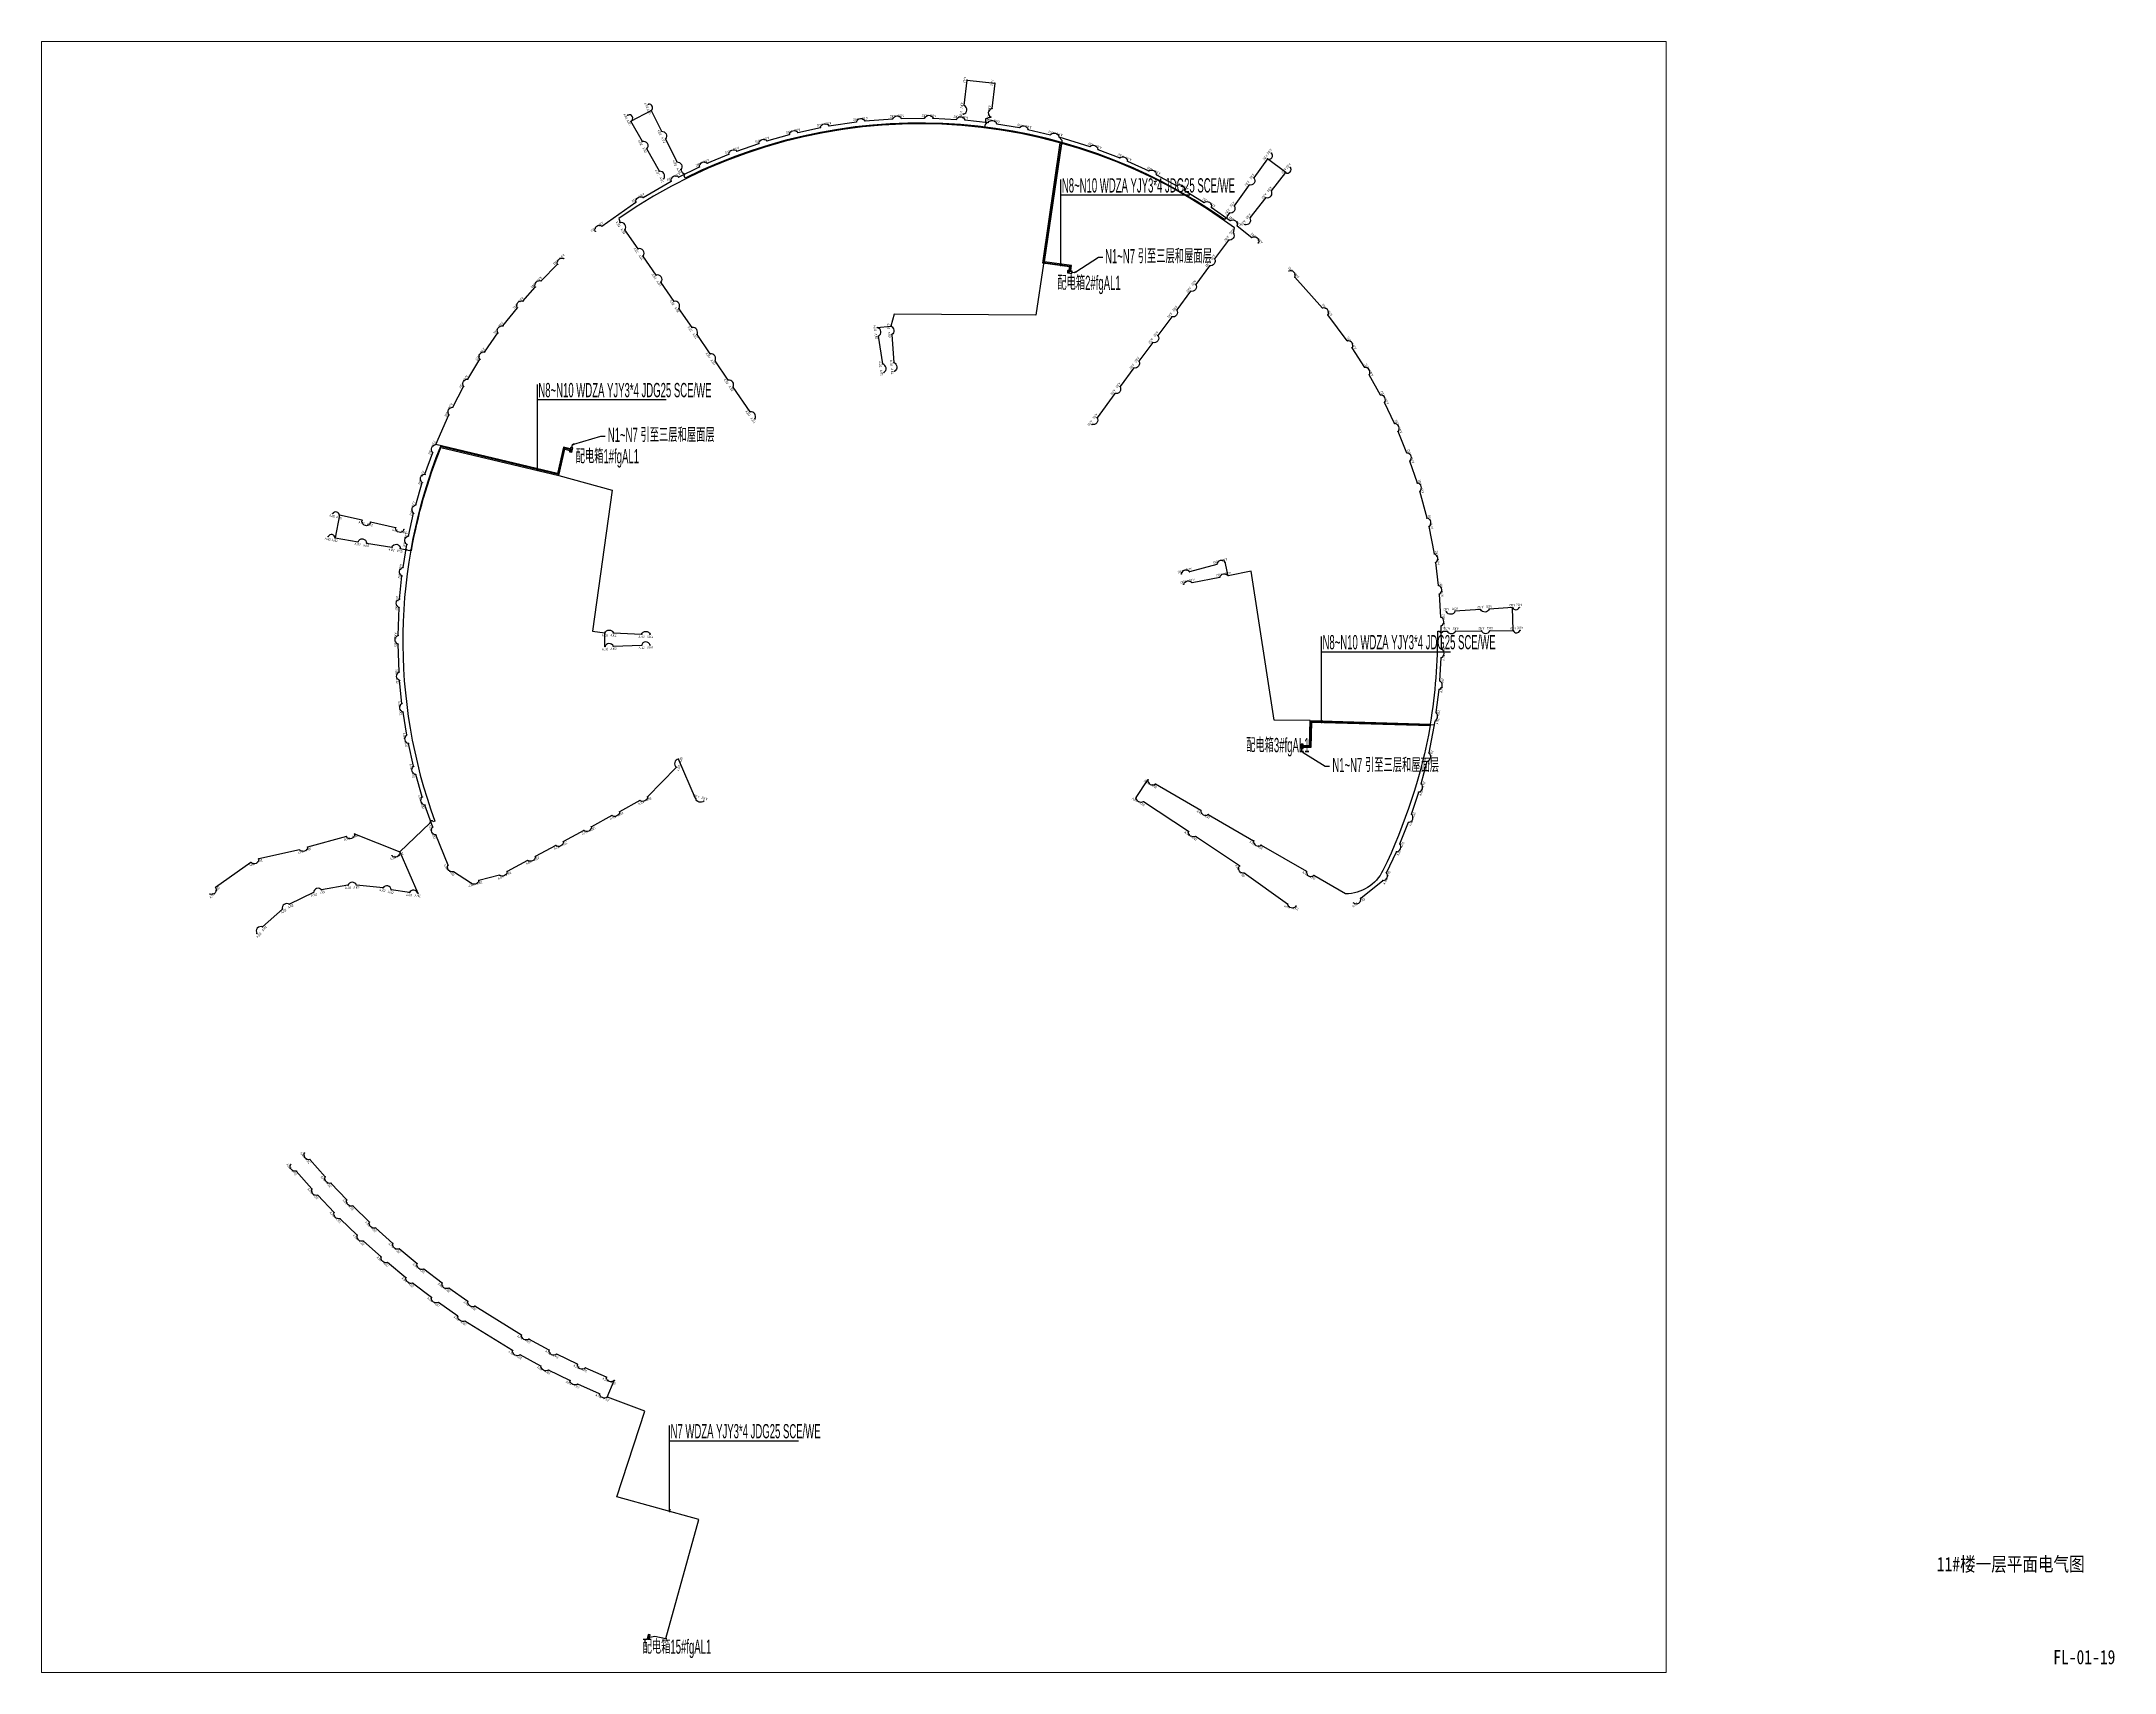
# Paper-space layout 'FL-01-19 11#楼一层平面电气图' of a CAD drawing. Header units: inches. Extents: x 93 to 601, y -416 to -16.
# The model-space entities are those that its viewports show. They can reach past a viewport. Long polylines and large blocks are cut down to what shows.
import ezdxf
from ezdxf import colors
from ezdxf.entities.mleader import LeaderData, LeaderLine
from ezdxf.enums import TextEntityAlignment as Align
from ezdxf.math import Vec2, Vec3

# ---------------------------------------------------------------- set-up
doc = ezdxf.new("R2010")
doc.units = ezdxf.units.IN
doc.header["$MEASUREMENT"] = 0
doc.layers.get('0').update_dxf_attribs({"color": 253})
for name, color, linetype in [('0-AJ02', 1, 'Continuous'), ('0-L-灯具', 1, 'Continuous'), ('0-L-电箱', 90, 'Continuous'), ('0-LIGHT-TXT', 90, 'Continuous'), ('2017_11-sheet-L2$0$C-SHET-TTLB', 8, 'Continuous'), ('LT-220V', 5, 'Continuous'), ('强电220V', 1, 'Continuous')]:
    doc.layers.add(name, color=color, linetype=linetype)
doc.styles.add('GBZITI', font='gbenor.shx', dxfattribs={"height": 350, "bigfont": 'gbcbig.shx'})
doc.styles.add('SMDEI', font='smsim.shx', dxfattribs={"width": 0.75, "bigfont": 'smfs.shx'})
doc.styles.get("Standard").update_dxf_attribs({"font": 'arial.ttf'})
doc.styles.add('ZJY-宋体', font='')
doc.styles.get('ZJY-宋体').set_extended_font_data('SimSun')

# ---------------------------------------------------------------- blocks, each defined once
blk = doc.blocks.new('AJ02')
at = {"layer": '0-AJ02', "color": 1}
for p, q in [((-9, -9), (9, 9)), ((9, -9), (-9, 9))]:
    blk.add_line(p, q, dxfattribs=at)
for radius in [25, 12.5]:
    blk.add_circle((0, 0), radius, dxfattribs=at)
at = {"layer": '0-AJ02', "style": 'GBZITI', "width": 0.8}
blk.add_text('AJ02', height=300, rotation=360, dxfattribs=at).set_placement((0, -450, 0), align=Align.CENTER)
blk = doc.blocks.new('A$C6D811006')
at = {"layer": '强电220V'}
h = blk.add_hatch(dxfattribs=at)
h.set_pattern_fill('ANGLE', color=256, angle=-47.18273)
h.set_pattern_definition([(312.81726666, (-1537605.358, 1188511.7405), (5.123672646, 4.747441797), [5.08, -1.905]), (42.81726666, (-1537605.358, 1188511.7405), (-4.747441797, 5.123672646), [5.08, -1.905])])
h.paths.add_polyline_path([(-583, 176), (-182, -196), (161, 980)])
blk.add_line((161, 980), (-182, -196), dxfattribs=at)
blk.add_lwpolyline([(161, 980), (-583, 176), (-182, -196), (563, 608)], close=True, dxfattribs=at)
blk = doc.blocks.new('引出')
at = {"layer": '0-L-电箱', "lineweight": -2}
h = blk.add_hatch(color=256, dxfattribs=at)
h.dxf.hatch_style = 1
h.paths.add_polyline_path([(75, 0, 1), (-75, 0, 1)])
blk.add_lwpolyline([(0, 0, 0, 0, 0), (-110, -329, 200, 0, 0), (-281, -841, 0, 0, 0)], format="xyseb", dxfattribs=at)
blk.add_circle((0, 0), 75, dxfattribs=at)
blk = doc.blocks.new('_Oblique')
at = {"color": 0, "linetype": 'ByBlock', "lineweight": -2}
blk.add_line((-0.5, -0.5), (0.5, 0.5), dxfattribs=at)

msp = doc.modelspace()

# ---------------------------------------------------------------- linework, layer by layer
at = {"layer": '0-LIGHT-TXT', "color": 7}
for points in [[(21228, 1789136), (21228, 1789136), (21228, 1810236)], [(21228, 1806502), (52848, 1806502)], [(21349, 1789680), (21108, 1789401)], [(21349, 1789478), (21108, 1789199)], [(21349, 1789276), (21108, 1788997)], [(-107157, 1738931), (-107157, 1738931), (-107157, 1760031)], [(-107157, 1756297), (-75537, 1756297)], [(-107037, 1739482), (-107278, 1739203)], [(-107037, 1739276), (-107278, 1738997)], [(-107037, 1739071), (-107278, 1738792)], [(85152, 1677110), (85152, 1677110), (85152, 1698210)], [(85152, 1694476), (116772, 1694476)], [(85271, 1677450), (85030, 1677171)], [(85273, 1677650), (85032, 1677371)], [(85273, 1677250), (85032, 1676971)], [(-74741, 1483617), (-74741, 1483617), (-74741, 1504716)], [(-74741, 1500982), (-43121, 1500982)], [(-74622, 1483956), (-74863, 1483677)], [(-74621, 1484156), (-74862, 1483877)], [(-74621, 1483756), (-74862, 1483477)]]:
    msp.add_lwpolyline(points, dxfattribs=at)
at = {"layer": 'LT-220V'}
for points in [[(-2660, 1826303), (-2660, 1826303, 0.6845578), (-2454, 1828382), (-1765, 1834664), (4993, 1833913), (4307, 1827650, 0.7359959), (4090, 1825563)], [(-92974, 1797572, -0.7151974), (-91325, 1798866), (-83015, 1804740, -0.621279), (-81240, 1805871), (-74371, 1809873, -0.7465817), (-72518, 1810858), (-67389, 1813385, -0.7043028), (-65481, 1814261), (-60219, 1816468, -0.6633238), (-58254, 1817222), (-52851, 1819109, -0.6835632), (-50848, 1819740), (-45347, 1821279, -0.6924005), (-43315, 1821804), (-37725, 1822999, -0.7272564), (-35659, 1823395), (-28901, 1824405, -0.6585065), (-26818, 1824642), (-20002, 1825178, -0.6290126), (-17912, 1825268), (-12195, 1825344, -0.6525558), (-10090, 1825308), (-4389, 1825026, -0.6503386), (-2301, 1824870), (3381, 1824248, -0.6564915), (5456, 1823956), (11105, 1822986, -0.6326597), (13153, 1822569), (18721, 1821252, -0.6244172), (20750, 1820716), (28342, 1818351, -0.6177557), (30321, 1817655), (35649, 1815579, -0.6330544), (37581, 1814764), (42772, 1812366, -0.6175423), (44652, 1811434), (49685, 1808729, -0.7423897), (51505, 1807679), (56365, 1804667, -0.6913697), (58117, 1803512), (62783, 1800210, -0.6624405), (64465, 1798964, -0.6624405)], [(-84197, 1824546, 0.9810518), (-84971, 1826051, 0.8247539)], [(-76176, 1810467), (-76176, 1810467, 0.6502362), (-77227, 1812283), (-80330, 1817768, 0.7804686), (-81386, 1819581), (-84197, 1824546), (-79227, 1827231), (-76689, 1822095, -0.6728217), (-75732, 1820223), (-72922, 1814586, -0.6467758), (-71967, 1812719)], [(-79227, 1827231, 0.7597732), (-79912, 1828737, 0.4881894)], [(4090, 1825563), (2781, 1825123), (2719, 1824620, -0.8133335), (2624, 1823851), (2538, 1823148)], [(63579, 1797098), (63787, 1798448), (61385, 1800166, 0.3158976), (-87201, 1800740), (-86885, 1799675)], [(62549, 1802081), (61903, 1801218, -0.9322325), (61594, 1800809), (61337, 1800444, 0.2753922), (-70923, 1810616), (-71182, 1811138, 0.8652331), (-71492, 1811763), (-71967, 1812719)], [(23634, 1787841), (23812, 1789193), (17219, 1790078), (21466, 1819050, 0.7315775), (21529, 1819486), (21583, 1819850), (20750, 1820716)], [(21315, 1819406), (21300, 1819297, -0.9109868), (21271, 1819099), (16992, 1789907), (23587, 1789022), (23435, 1787867)], [(66379, 1799233), (66379, 1799233, 0.625187), (67662, 1800887), (71562, 1805844, 0.6822373), (72849, 1807501), (76383, 1811982), (71866, 1815338), (68573, 1810679, -0.7307948), (67383, 1808950), (63744, 1803799, -0.6676709), (62549, 1802081)], [(71866, 1815338, 0.892792), (72850, 1816762, 2.7403972)], [(76383, 1811982, 0.8621714), (77495, 1813265, 1.0095611)], [(-53829, 1751578, 0.6567635), (-55007, 1753303), (-59170, 1759372, 0.6113419), (-60371, 1761097), (-63593, 1765785, 0.6167239), (-64786, 1767526), (-68009, 1772232, 0.6149304), (-69209, 1773956), (-72428, 1778662, 0.6506471), (-73624, 1780385), (-76847, 1785091, 0.7796119), (-78043, 1786815), (-81266, 1791521, 0.8022939), (-82463, 1793241), (-85685, 1797951, 0.7109341), (-86881, 1799674)], [(63579, 1797098, -0.6079302), (62330, 1795413), (58938, 1790827, -0.5914911), (57689, 1789141), (54298, 1784556, -0.6786558), (53048, 1782870), (49657, 1778284, -0.6710752), (48408, 1776598), (45016, 1772013, -0.7729744), (43756, 1770326), (40376, 1765741, -0.6493095), (39125, 1764067), (35733, 1759483, -0.6587459), (34486, 1757784), (30109, 1751867, -0.6548937), (28858, 1750191)], [(64461, 1798950), (68059, 1796088, -0.7273755), (69663, 1794734)], [(-66337, 1657889, -0.5929966), (-68348, 1658486), (-72543, 1668135, 0.6332379), (-73087, 1666109), (-80112, 1658887, -0.5633234), (-81993, 1657957), (-87000, 1655221, -0.6064742), (-88881, 1654291), (-93890, 1651557, -0.6294436), (-95771, 1650627), (-100780, 1647894, -0.6324698), (-102661, 1646964), (-107669, 1644231, -0.6175632), (-109550, 1643301), (-114558, 1640568, -0.5698792), (-116439, 1639638), (-121520, 1638397, -0.6206915), (-123531, 1637798), (-127688, 1640515, -0.6731877), (-129058, 1642104), (-132036, 1649527, -0.6512484), (-132804, 1651480), (-134742, 1656859, -0.6096583), (-135380, 1658858), (-136984, 1664344, -0.610093), (-137511, 1666382), (-138772, 1671951, -0.6188558), (-139178, 1674022), (-140093, 1679663, -0.6319679), (-140365, 1681736), (-140934, 1687427, -0.6366194), (-141082, 1689520), (-141316, 1696350, -0.7123302), (-141324, 1698448), (-141078, 1705277, -0.7212901), (-140938, 1707370), (-140366, 1713064, -0.7171821), (-140092, 1715142), (-139162, 1720780, -0.7042871), (-138774, 1722837), (-137500, 1728415, -0.6150533), (-136985, 1730454), (-135382, 1735950, -0.7255894), (-134728, 1737978), (-132801, 1743327, -0.6676172), (-132041, 1745269), (-128832, 1752550, -0.6145032), (-127915, 1754429), (-125246, 1759485, -0.6296955), (-124220, 1761316), (-121250, 1766210, -0.6694962), (-120111, 1767964), (-116857, 1772654, -0.6361968), (-115604, 1774348), (-112070, 1778831, -0.6764472), (-110716, 1780445), (-107667, 1783891, -0.6423529), (-106241, 1785421), (-102211, 1789486, -0.6374446), (-100694, 1790925)], [(16992, 1789907), (16980, 1789828, -0.7393563), (16941, 1789567), (15072, 1776996), (-19665, 1777286), (-20435, 1774321)], [(93019, 1632877, 0.7124525), (94777, 1634022), (100182, 1638366, 0.6506704), (101068, 1640268), (103534, 1645424, 0.5942849), (104378, 1647352), (106492, 1652651, 0.6764213), (107206, 1654630), (109003, 1660063, 0.6072073), (109599, 1662058), (111048, 1667600, 0.6044069), (111524, 1669637), (113048, 1677449, 0.4256092), (113279, 1679534), (113989, 1685202, 0.6694701), (114172, 1687290), (114497, 1693006, 0.6454432), (114551, 1695096), (114526, 1700815, 0.6439391), (114449, 1702915), (114079, 1708617, 0.6413023), (113879, 1710704), (113154, 1716380, 0.6267796), (112829, 1718448), (111516, 1725159, 0.6731594), (111042, 1727202), (109282, 1733808, 0.6465997), (108672, 1735806), (106831, 1741228, 0.6649376), (106089, 1743191), (103931, 1748485, 0.616101), (103071, 1750399), (100594, 1755551, 0.623272), (99618, 1757409), (96831, 1762401, 0.6130877), (95744, 1764195), (92658, 1769007, 0.6590866), (91474, 1770730), (86713, 1777097, 0.669536), (85397, 1778730), (78612, 1786325, 0.6756955), (77145, 1787826)], [(-22159, 1762962, 0.6389392), (-22464, 1765038), (-23495, 1771863, 0.7083086), (-23789, 1773940), (-20435, 1774323, -0.5937462), (-20254, 1772232), (-19729, 1765355, -0.6309658), (-19553, 1763258)], [(-139869, 1724440, -0.8797695), (-141922, 1724872), (-148070, 1726236, -1.0318962), (-150143, 1726696), (-155674, 1727922), (-156757, 1722379), (-151130, 1721439, -0.8236915), (-149056, 1721119), (-142841, 1720078, -0.8627599), (-140768, 1719752), (-139599, 1719536, -0.8152449), (-139217, 1719465), (-138430, 1719319, -0.8695863), (-138073, 1719253), (-138038, 1719246, -0.0516819), (-130827, 1744572), (-101928, 1737685), (-100443, 1744162), (-99185, 1743849)], [(-130948, 1744807, 0.1857718), (-132296, 1652932), (-132676, 1652771, 0.9044871), (-133521, 1652454), (-140923, 1645365)], [(-155674, 1727922, 0.7032258), (-157340, 1728342, 1.1104419)], [(-156757, 1722379, 0.7524719), (-158433, 1722727, 2.7138089)], [(51360, 1710988, -0.6047096), (53417, 1711403), (60193, 1712719, -0.627785), (62254, 1713100), (61492, 1716410, 0.6487922), (59463, 1715882), (52797, 1714081, 0.6222254), (50769, 1713553)], [(80681, 1671482), (82240, 1671454), (82361, 1677591), (111888, 1676739, 0.0425255), (113639, 1699508), (114045, 1699509, 0.7705129), (115008, 1699510), (115952, 1699511, 0.5832094), (118050, 1699547), (124338, 1699602, 0.61963), (126450, 1699617), (132157, 1699652), (131959, 1705275), (126266, 1704939, -0.6361239), (124171, 1704791), (117880, 1704426, -0.6809613), (115786, 1704282)], [(131959, 1705275, 0.6405286), (133657, 1705356, 6.1894662)], [(-79511, 1696091, 0.7924926), (-81628, 1696017), (-88511, 1695777, 0.7042541), (-90625, 1695703), (-90629, 1699097, -0.6570826), (-88506, 1699072), (-81611, 1698755, -0.6700839), (-79513, 1698756)], [(132157, 1699652, 0.678511), (133866, 1699721, 2.8612879)], [(80674, 1671082), (82632, 1671048), (82753, 1677180), (111816, 1676341, -0.0677824), (100225, 1640854, -0.2866999), (91052, 1635087), (83271, 1639579)], [(78885, 1632099, -0.6834994), (76839, 1632565), (66215, 1640179, -0.7286946), (65049, 1641923), (54265, 1649171, -0.5898882), (52542, 1650370), (41498, 1657682, -0.5903656), (39672, 1658716), (42580, 1663068, 0.6807481), (44405, 1662033), (55549, 1655584, 0.6535784), (57351, 1654544), (68499, 1648108, 0.6916068), (70324, 1647054), (81441, 1640632, 0.6892756), (83267, 1639597)], [(-152020, 1649807, -0.809436), (-154007, 1649134), (-163499, 1646550, -0.6840848), (-165473, 1645878), (-175503, 1643671, -0.7047634), (-177420, 1642814), (-186097, 1636633, -0.710106), (-187439, 1635021)], [(-140923, 1645365, -0.768887), (-142804, 1644435)], [(-136465, 1635222, 0.6650935), (-138556, 1635398), (-142975, 1636072, 0.7282615), (-145012, 1636544), (-151530, 1637231, 0.6772696), (-153630, 1637203), (-160077, 1636034, 0.6897967), (-162077, 1635401), (-167970, 1632528, 0.6556448), (-169703, 1631345), (-174568, 1626962, 0.748437), (-175928, 1625364)], [(-88302, 1515739, -0.6567445), (-90234, 1516555), (-95409, 1518841, -0.7023892), (-97313, 1519729), (-102404, 1522224, -0.6903539), (-104259, 1523185), (-109230, 1525890, -0.6019488), (-111080, 1526881), (-122475, 1533968, -0.6150083), (-124217, 1535144), (-128840, 1538400, -0.6279658), (-130533, 1539644), (-135019, 1543077, -0.6061702), (-136670, 1544392), (-141023, 1548004, -0.5821728), (-142608, 1549373), (-146820, 1553159, -0.5797579), (-148355, 1554594), (-152410, 1558543, -0.6001142), (-153895, 1560025), (-157792, 1564130, -0.6039429), (-159200, 1565688), (-162938, 1569931, -0.620903), (-164287, 1571549)], [(-90002, 1511677, -0.5729603), (-91932, 1512500), (-97270, 1514854, -0.5729876), (-99173, 1515737), (-104414, 1518310, -0.5722844), (-106279, 1519262), (-111409, 1522041, -0.653034), (-113236, 1523072), (-124932, 1530318, -0.5211018), (-126681, 1531499), (-131445, 1534853, -0.5742943), (-133134, 1536095), (-137771, 1539638, -0.5728161), (-139408, 1540948), (-143906, 1544665, -0.5669775), (-145492, 1546051), (-149814, 1549934, -0.5671172), (-151366, 1551386), (-155561, 1555430, -0.556453), (-157031, 1556955), (-161033, 1561169, -0.5964777), (-162447, 1562718), (-166295, 1567104, -0.651595), (-167646, 1568705)]]:
    msp.add_lwpolyline(points, format="xyb", dxfattribs=at)
for points in [[(23237, 1787893), (23363, 1788850), (16764, 1789735), (21092, 1819260)], [(24731, 1787522), (24538, 1787396), (23936, 1787477)], [(-99088, 1744237), (-100742, 1744649), (-102227, 1738167), (-132035, 1745271)], [(-99137, 1744043), (-100593, 1744406), (-102077, 1737926), (-130948, 1744807)], [(-98409, 1745279), (-98602, 1745153), (-98767, 1744513)], [(-101928, 1737685), (-88790, 1734078), (-93644, 1699492), (-90629, 1699097)], [(82361, 1677591), (73542, 1677683), (67879, 1714261), (62254, 1713100)], [(80677, 1671282), (82436, 1671251), (82557, 1677385), (112865, 1676511)], [(80492, 1669954), (80344, 1670130), (80351, 1670738)], [(-152020, 1649807), (-140923, 1645365), (-136465, 1635222)], [(-90006, 1511688), (-88304, 1515745)], [(-79605, 1452806), (-78319, 1453048), (-75625, 1452443), (-67572, 1481639), (-87681, 1487186), (-80779, 1508184), (-89991, 1511682)]]:
    msp.add_lwpolyline(points, dxfattribs=at)

# ---------------------------------------------------------------- block references
at = {"layer": '0-AJ02'}
for p, xscale, yscale, zscale, rotation in [((-1772, 1834658), 2, 2, 2, 261.893897204169), ((4986, 1833922), 2, 2, 2, 261.8462137166467), ((-84971, 1826051), 2, 2, 2, 295.9620038796239), ((-79912, 1828737), 2, 2, 2, 295.9620038796239), ((-79236, 1827202), 2, 2, 2, 295.9620038796239), ((-28905, 1824400), 2, 2, 2, 185.3648744532325), ((-26820, 1824639), 2, 2, 2, 185.3648744532325), ((-20008, 1825172), 2, 2, 2, 181.4507447161011), ((-17912, 1825268), 2, 2, 2, 181.4507447161011), ((-12195, 1825344), 2, 2, 2, 177.619667640766), ((-10097, 1825301), 2, 2, 2, 177.619667640766), ((-4389, 1825026), 2, 2, 2, 174.6566234831314), ((-2660, 1826303), 2, 2, 2, 263.3801543611377), ((-2461, 1828392), 2, 2, 2, 263.3801543611377), ((-2296, 1824874), 2, 2, 2, 174.6566234831314), ((3388, 1824252), 2, 2, 2, 170.4259654672876), ((4090, 1825563), 2, 2, 2, 262.8848852670366), ((4307, 1827650), 2, 2, 2, 262.8848852670366), ((-84197, 1824546), 2, 2, 2, 298.6232462323798), ((-76689, 1822095), 2, 2, 2, 295.7514755103302), ((-75739, 1820225), 2, 2, 2, 295.7514755103302), ((-52853, 1819105), 2, 2, 2, 196.2834990554765), ((-50851, 1819735), 2, 2, 2, 196.2834990554765), ((-45347, 1821279), 2, 2, 2, 193.2921189112321), ((-43315, 1821804), 2, 2, 2, 193.2921189112321), ((-37725, 1822999), 2, 2, 2, 189.8077909733029), ((-35665, 1823399), 2, 2, 2, 189.8077909733029), ((5463, 1823946), 2, 2, 2, 170.4259654672876), ((11098, 1822981), 2, 2, 2, 167.5255962713204), ((13156, 1822570), 2, 2, 2, 167.5255962713204), ((18721, 1821252), 1.999999999999999, 1.999999999999999, 1.999999999999999, 164.0245166152528), ((20750, 1820716), 1.999999999999999, 1.999999999999999, 1.999999999999999, 164.0245166152528), ((-81386, 1819581), 2, 2, 2, 299.0575673189414), ((-80330, 1817769), 2, 2, 2, 299.0575673189414), ((-72923, 1814587), 2, 2, 2, 295.9355600010555), ((-65482, 1814259), 2, 2, 2, 203.4339622010902), ((-60206, 1816462), 2, 2, 2, 200.1606508632825), ((-58252, 1817226), 2, 2, 2, 200.1606508632825), ((28342, 1818351), 2, 2, 2, 159.4201950046494), ((30321, 1817655), 2, 2, 2, 159.4201950046494), ((35649, 1815579), 2, 2, 2, 155.9199137308889), ((37582, 1814763), 2, 2, 2, 155.9199137308889), ((71866, 1815338), 2, 2, 2, 233.8484590019873), ((72850, 1816762), 2, 2, 2, 231.1872166492314), ((-77227, 1812283), 1.999999999999999, 1.999999999999999, 1.999999999999999, 298.8831080603896), ((-76176, 1810467), 1.999999999999999, 1.999999999999999, 1.999999999999999, 298.8831080603896), ((-74371, 1809873), 2, 2, 2, 206.7986130797029), ((-72518, 1810858), 2, 2, 2, 206.7986130797029), ((-71967, 1812719), 2, 2, 2, 295.9355600010555), ((-67389, 1813385), 2, 2, 2, 203.4339622010902), ((42772, 1812366), 2, 2, 2, 152.4196324571285), ((44652, 1811434), 2, 2, 2, 152.4196324571285), ((68573, 1810679), 2, 2, 2, 234.2827800885489), ((76383, 1811982), 2, 2, 2, 231.1872166492314), ((77495, 1813265), 2, 2, 2, 231.1872166492314), ((-83004, 1804737), 2, 2, 2, 211.5639755088146), ((-81240, 1805872), 2, 2, 2, 211.5639755088146), ((49686, 1808725), 2, 2, 2, 148.9193511833681), ((51505, 1807679), 2, 2, 2, 148.9193511833681), ((56365, 1804667), 2, 2, 2, 145.4190699096076), ((67383, 1808950), 2, 2, 2, 234.2827800885489), ((71562, 1805844), 2, 2, 2, 230.9766882799377), ((72849, 1807501), 2, 2, 2, 230.9766882799377), ((-91322, 1798865), 2, 2, 2, 216.8648744532283), ((-86881, 1799674), 2, 2, 2, 303.584987645324), ((58117, 1803513), 2, 2, 2, 145.4190699096076), ((62549, 1802081), 2, 2, 2, 234.108320829997), ((62783, 1800210), 2, 2, 2, 141.9187886358473), ((63743, 1803806), 2, 2, 2, 234.108320829997), ((64461, 1798950), 2, 2, 2, 141.9187886358473), ((66379, 1799233), 2, 2, 2, 231.160772770663), ((67661, 1800894), 2, 2, 2, 231.160772770663), ((-92974, 1797572), 2, 2, 2, 216.8648744532283), ((-85685, 1797951), 2, 2, 2, 303.584987645324), ((62330, 1795413), 2, 2, 2, 232.2722416962126), ((63579, 1797098), 2, 2, 2, 232.2722416962126), ((68059, 1796086), 2, 2, 2, 138.6782152827912), ((69663, 1794734), 2, 2, 2, 138.6782152827912), ((-102211, 1789476), 2, 2, 2, 222.505718732679), ((-100694, 1790925), 2, 2, 2, 222.505718732679), ((-82462, 1793245), 2, 2, 2, 303.584987645324), ((-81266, 1791521), 2, 2, 2, 303.584987645324), ((57689, 1789141), 2, 2, 2, 232.2722416962126), ((58938, 1790827), 2, 2, 2, 232.2722416962126), ((-107667, 1783881), 2, 2, 2, 225.9907025210466), ((-106241, 1785420), 2, 2, 2, 225.9907025210466), ((-78043, 1786815), 2, 2, 2, 303.584987645324), ((-76847, 1785091), 2, 2, 2, 303.584987645324), ((54298, 1784556), 2, 2, 2, 232.2722416962126), ((77145, 1787825), 2, 2, 2, 133.1764205632809), ((78612, 1786325), 2, 2, 2, 133.1764205632809), ((-112059, 1778832), 2, 2, 2, 229.0562609728097), ((-110717, 1780445), 2, 2, 2, 229.0562609728097), ((-73624, 1780385), 2, 2, 2, 303.584987645324), ((53048, 1782870), 2, 2, 2, 232.2722416962126), ((85397, 1778730), 2, 2, 2, 127.6746258437707), ((-115605, 1774348), 2, 2, 2, 232.5562609728132), ((-72428, 1778662), 2, 2, 2, 303.584987645324), ((-69205, 1773955), 2, 2, 2, 303.584987645324), ((-23789, 1773940), 2, 2, 2, 276.8523613378351), ((-20434, 1774322), 2, 2, 2, 273.7390710249342), ((48408, 1776598), 2, 2, 2, 232.2722416962126), ((49657, 1778284), 2, 2, 2, 232.2722416962126), ((86713, 1777097), 2, 2, 2, 127.6746258437707), ((-116846, 1772656), 2, 2, 2, 232.5562609728132), ((-68009, 1772232), 2, 2, 2, 303.584987645324), ((-23495, 1771863), 2, 2, 2, 276.8523613378351), ((-20254, 1772232), 2, 2, 2, 273.7390710249342), ((43767, 1770327), 2, 2, 2, 232.2722416962126), ((45016, 1772013), 2, 2, 2, 232.2722416962126), ((91462, 1770732), 2, 2, 2, 123.5361699286528), ((92657, 1769008), 2, 2, 2, 123.5361699286528), ((-121247, 1766199), 2, 2, 2, 236.0562609728166), ((-120112, 1767963), 2, 2, 2, 236.0562609728166), ((-64786, 1767526), 2, 2, 2, 303.584987645324), ((-63589, 1765802), 2, 2, 2, 303.584987645324), ((-22464, 1765038), 2, 2, 2, 277.169191210485), ((-19722, 1765349), 2, 2, 2, 273.4404144653945), ((39127, 1764055), 2, 2, 2, 232.2722416962126), ((40376, 1765741), 2, 2, 2, 232.2722416962126), ((95744, 1764195), 2, 2, 2, 120.0357945219148), ((-125246, 1759485), 2, 2, 2, 239.5562609728198), ((-124221, 1761316), 2, 2, 2, 239.5562609728198), ((-60367, 1761096), 2, 2, 2, 303.584987645324), ((-59170, 1759372), 2, 2, 2, 303.584987645324), ((-22159, 1762962), 2, 2, 2, 277.169191210485), ((-19553, 1763258), 2, 2, 2, 273.4404144653945), ((35735, 1759470), 2, 2, 2, 232.2722416962126), ((96831, 1762401), 2, 2, 2, 120.0357945219148), ((-127915, 1754429), 2, 2, 2, 242.9702541470832), ((34486, 1757784), 2, 2, 2, 232.2722416962126), ((99618, 1757409), 2, 2, 2, 116.535419115177), ((100594, 1755551), 2, 2, 2, 116.535419115177), ((-128829, 1752541), 2, 2, 2, 242.9702541470832), ((-55008, 1753298), 2, 2, 2, 303.584987645324), ((-53811, 1751575), 2, 2, 2, 303.584987645324), ((28859, 1750181), 2, 2, 2, 232.2722416962126), ((30109, 1751867), 2, 2, 2, 232.2722416962126), ((103071, 1750399), 2, 2, 2, 113.0350437084393), ((103931, 1748485), 2, 2, 2, 113.0350437084393), ((-132795, 1743311), 2, 2, 2, 247.7705869312451), ((-132041, 1745269), 2, 2, 2, 247.7705869312451), ((106089, 1743191), 2, 2, 2, 109.5346683017018), ((106831, 1741228), 2, 2, 2, 109.5346683017018), ((-135375, 1735935), 2, 2, 2, 251.2705869312448), ((-134742, 1737935), 2, 2, 2, 251.2705869312448), ((108661, 1735812), 2, 2, 2, 106.0342928949642), ((109282, 1733808), 2, 2, 2, 106.0342928949642), ((-137500, 1728415), 2, 2, 2, 254.7705869312446), ((-136990, 1730451), 2, 2, 2, 254.7705869312446), ((-157340, 1728342), 2, 2, 2, 346.96057416836), ((-155699, 1727906), 2, 2, 2, 346.96057416836), ((-150128, 1726671), 2, 2, 2, 346.7500457990663), ((-148076, 1726233), 2, 2, 2, 346.7500457990663), ((-141922, 1724872), 2, 2, 2, 346.9341302897917), ((-139869, 1724440), 2, 2, 2, 346.9341302897917), ((-138778, 1722843), 2, 2, 2, 258.2705869312445), ((111042, 1727202), 2, 2, 2, 101.878572126404), ((111516, 1725159), 2, 2, 2, 101.878572126404), ((-158433, 1722727), 2, 2, 2, 346.96057416836), ((-156757, 1722379), 2, 2, 2, 349.6218165211159), ((-151130, 1721439), 2, 2, 2, 350.0561376076775), ((-149056, 1721119), 2, 2, 2, 350.0561376076775), ((-142841, 1720078), 2, 2, 2, 349.8816783491257), ((-140768, 1719752), 2, 2, 2, 349.8816783491257), ((-139162, 1720780), 2, 2, 2, 258.2705869312445), ((112824, 1718452), 2, 2, 2, 97.86487445324337), ((-140362, 1713058), 2, 2, 2, 261.367149431939), ((-140090, 1715139), 2, 2, 2, 261.367149431939), ((50767, 1713550), 2, 2, 2, 193.4686619086705), ((52797, 1714081), 2, 2, 2, 193.4686619086705), ((59461, 1715880), 2, 2, 2, 193.4448684667964), ((60191, 1712721), 2, 2, 2, 189.2191159319732), ((61492, 1716410), 2, 2, 2, 193.4448684667964), ((62254, 1713100), 2, 2, 2, 189.2191159319732), ((113154, 1716380), 2, 2, 2, 97.86487445324337), ((51360, 1710988), 2, 2, 2, 190.2007526325535), ((53417, 1711403), 2, 2, 2, 190.2007526325535), ((113874, 1710708), 2, 2, 2, 94.36487445324374), ((114077, 1708620), 2, 2, 2, 94.36487445324374), ((-141078, 1705277), 2, 2, 2, 264.9857502806408), ((-140938, 1707370), 2, 2, 2, 264.9857502806408), ((114449, 1702915), 2, 2, 2, 90.86487445324421), ((115786, 1704282), 2, 2, 2, 182.7254582039624), ((117879, 1704425), 2, 2, 2, 182.7254582039624), ((124171, 1704791), 2, 2, 2, 182.8999174625142), ((126264, 1704941), 2, 2, 2, 182.8999174625142), ((131959, 1705275), 2, 2, 2, 182.4655963759527), ((133668, 1705368), 2, 2, 2, 182.4655963759527), ((-141324, 1698448), 2, 2, 2, 269.0511811872031), ((-90604, 1699071), 2, 2, 2, 358.8337747271563), ((-88506, 1699072), 2, 2, 2, 358.8337747271563), ((-81611, 1698755), 2, 2, 2, 358.8337747271563), ((-79513, 1698756), 2, 2, 2, 358.8337747271563), ((114524, 1700818), 2, 2, 2, 90.86487445324421), ((115952, 1699511), 2, 2, 2, 179.7779101446284), ((118050, 1699547), 2, 2, 2, 179.7779101446284), ((124352, 1699588), 2, 2, 2, 179.5938256539031), ((126450, 1699617), 2, 2, 2, 179.5938256539031), ((132157, 1699652), 2, 2, 2, 179.8043540231968), ((133866, 1699721), 2, 2, 2, 182.4655963759527), ((-141316, 1696350), 2, 2, 2, 269.0511811872031), ((-90604, 1695724), 2, 2, 2, 0.3826159783672072), ((-88507, 1695781), 2, 2, 2, 0.3826159783672072), ((-81611, 1696035), 2, 2, 2, 0.4119415707036336), ((-79513, 1696094), 2, 2, 2, 0.4119415707036336), ((114494, 1693003), 2, 2, 2, 87.3648744532449), ((114547, 1695101), 2, 2, 2, 87.3648744532449), ((-141082, 1689520), 2, 2, 2, 272.8648744532208), ((-140934, 1687427), 2, 2, 2, 272.8648744532208), ((113987, 1685205), 2, 2, 2, 83.86487445324526), ((114168, 1687295), 2, 2, 2, 83.86487445324526), ((-140363, 1681739), 2, 2, 2, 276.3648744532202), ((-140087, 1679659), 2, 2, 2, 276.3648744532202), ((113048, 1677449), 2, 2, 2, 82.50545152444262), ((113279, 1679534), 2, 2, 2, 82.50545152444262), ((-139170, 1674016), 2, 2, 2, 279.8648744532196), ((-138768, 1671957), 2, 2, 2, 279.8648744532196), ((-72543, 1668135), 2, 2, 2, 73.79429029964325), ((111048, 1667600), 2, 2, 2, 75.84032294065419), ((111519, 1669645), 2, 2, 2, 75.84032294065419), ((-137508, 1666380), 2, 2, 2, 283.3648744532191), ((-136981, 1664349), 2, 2, 2, 283.3648744532191), ((-73087, 1666109), 2, 2, 2, 73.79429029964325), ((42580, 1663068), 2, 2, 2, 329.2812032585305), ((109592, 1662072), 2, 2, 2, 72.34032294065914), ((-135380, 1658858), 2, 2, 2, 286.4928885294641), ((-81993, 1657957), 2, 2, 2, 25.12374270707607), ((-80112, 1658887), 2, 2, 2, 25.12374270707607), ((-68348, 1658486), 2, 2, 2, 162.2649688218556), ((-66337, 1657889), 2, 2, 2, 162.2649688218556), ((39672, 1658716), 2, 2, 2, 329.2812032585305), ((41498, 1657682), 2, 2, 2, 329.2812032585305), ((44405, 1662033), 2, 2, 2, 329.2812032585305), ((108997, 1660060), 2, 2, 2, 72.34032294065914), ((-134742, 1656859), 2, 2, 2, 286.4928885294641), ((-88881, 1654291), 2, 2, 2, 25.12374270707607), ((-87000, 1655221), 2, 2, 2, 25.12374270707607), ((55544, 1655583), 2, 2, 2, 329.2812032585305), ((57370, 1654549), 2, 2, 2, 329.2812032585305), ((106489, 1652658), 2, 2, 2, 68.8403229406642), ((107206, 1654630), 2, 2, 2, 68.8403229406642), ((-154007, 1649134), 2, 2, 2, 17.52825681351342), ((-152020, 1649807), 2, 2, 2, 17.52825681351342), ((-132804, 1651480), 2, 2, 2, 290.2743261125136), ((-132036, 1649527), 2, 2, 2, 290.2743261125136), ((-100780, 1647894), 2, 2, 2, 25.12374270707607), ((-95771, 1650627), 2, 2, 2, 25.12374270707607), ((-93890, 1651557), 2, 2, 2, 25.12374270707607), ((52542, 1650370), 1.999999999999999, 1.999999999999999, 1.999999999999999, 323.9881409791801), ((54265, 1649171), 1.999999999999999, 1.999999999999999, 1.999999999999999, 323.9881409791801), ((68494, 1648106), 2, 2, 2, 329.2812032585305), ((70319, 1647072), 2, 2, 2, 329.2812032585305), ((104370, 1647349), 2, 2, 2, 65.34032294066935), ((-177420, 1642814), 2, 2, 2, 22.92617572386701), ((-175505, 1643671), 2, 2, 2, 22.92617572386701), ((-165481, 1645861), 2, 2, 2, 17.98143451015035), ((-163499, 1646550), 2, 2, 2, 17.98143451015035), ((-142804, 1644435), 2, 2, 2, 25.12374270707607), ((-140923, 1645365), 2, 2, 2, 25.12374270707607), ((-129058, 1642104), 2, 2, 2, 309.5847551680909), ((-109550, 1643301), 2, 2, 2, 25.12374270707607), ((-107669, 1644231), 2, 2, 2, 25.12374270707607), ((-102661, 1646964), 2, 2, 2, 25.12374270707607), ((65049, 1641923), 2, 2, 2, 302.5740209392996), ((103534, 1645424), 2, 2, 2, 65.34032294066935), ((-153630, 1637203), 2, 2, 2, 359.5269784319852), ((-151532, 1637229), 2, 2, 2, 359.5269784319852), ((-127688, 1640515), 2, 2, 2, 309.5847551680909), ((-123531, 1637798), 2, 2, 2, 15.4074266403912), ((-121520, 1638397), 2, 2, 2, 15.4074266403912), ((-116439, 1639638), 2, 2, 2, 25.12374270707607), ((-114558, 1640568), 2, 2, 2, 25.12374270707607), ((66215, 1640179), 2, 2, 2, 302.5740209392996), ((81441, 1640632), 2, 2, 2, 329.2812032585305), ((83267, 1639597), 2, 2, 2, 329.2812032585305), ((100182, 1638366), 2, 2, 2, 63.82999878847286), ((101068, 1640268), 2, 2, 2, 63.82999878847286), ((-187439, 1635021), 2, 2, 2, 49.03464208765007), ((-186097, 1636633), 2, 2, 2, 49.03464208765007), ((-167970, 1632528), 2, 2, 2, 33.11612221958315), ((-162077, 1635401), 2, 2, 2, 16.38536211914273), ((-160077, 1636034), 2, 2, 2, 16.38536211914273), ((-145018, 1636553), 1.999999999999999, 1.999999999999999, 1.999999999999999, 345.5661675278999), ((-142975, 1636072), 1.999999999999999, 1.999999999999999, 1.999999999999999, 345.5661675278999), ((-138556, 1635398), 2, 2, 2, 354.0174632154257), ((-136465, 1635222), 2, 2, 2, 354.0174632154257), ((76839, 1632565), 2, 2, 2, 345.9786246154897), ((78885, 1632099), 2, 2, 2, 345.9786246154897), ((93019, 1632877), 2, 2, 2, 31.86523104745615), ((94777, 1634022), 2, 2, 2, 31.86523104745615), ((-174568, 1626962), 2, 2, 2, 48.42500295354089), ((-169703, 1631345), 2, 2, 2, 33.11612221958315), ((-175928, 1625364), 2, 2, 2, 48.42500295354089), ((-164277, 1571547), 2, 2, 2, 308.4465880421671), ((-167647, 1568706), 2, 2, 2, 308.9213053207275), ((-166296, 1567101), 2, 2, 2, 308.9213053207275), ((-162938, 1569931), 2, 2, 2, 308.4465880421671), ((-159199, 1565687), 2, 2, 2, 310.9041920370357), ((-162447, 1562717), 2, 2, 2, 311.1756675871255), ((-161033, 1561166), 2, 2, 2, 311.1756675871255), ((-157792, 1564130), 2, 2, 2, 310.9041920370357), ((-157003, 1556954), 2, 2, 2, 312.2274126923547), ((-155561, 1555430), 2, 2, 2, 312.2274126923547), ((-153895, 1560025), 2, 2, 2, 313.8864497725499), ((-152410, 1558543), 2, 2, 2, 313.8864497725499), ((-151350, 1551386), 2, 2, 2, 315.0226221957984), ((-148355, 1554589), 2, 2, 2, 315.8197436877552), ((-146820, 1553159), 2, 2, 2, 315.8197436877552), ((-149835, 1549934), 2, 2, 2, 315.0226221957984), ((-145481, 1546051), 2, 2, 2, 317.476160952099), ((-142612, 1549373), 2, 2, 2, 318.0490218589647), ((-141023, 1548003), 2, 2, 2, 318.0490218589647), ((-143906, 1544665), 2, 2, 2, 317.476160952099), ((-139408, 1540949), 2, 2, 2, 320.1297080982419), ((-136664, 1544393), 2, 2, 2, 319.9307432679487), ((-135031, 1543076), 2, 2, 2, 319.9307432679487), ((-137771, 1539638), 2, 2, 2, 320.1297080982419), ((-133136, 1536094), 2, 2, 2, 322.5268528777387), ((-130533, 1539640), 2, 2, 2, 322.5967507404292), ((-128840, 1538400), 2, 2, 2, 322.5967507404292), ((-124215, 1535136), 2, 2, 2, 324.982442837518), ((-131445, 1534853), 2, 2, 2, 322.5268528777387), ((-126679, 1531488), 2, 2, 2, 325.141242606302), ((-124933, 1530324), 2, 2, 2, 325.141242606302), ((-122472, 1533968), 2, 2, 2, 324.982442837518), ((-111080, 1526881), 2, 2, 2, 330.6472794534303), ((-109230, 1525890), 2, 2, 2, 330.6472794534303), ((-113236, 1523072), 2, 2, 2, 329.3695313358875), ((-111409, 1522040), 2, 2, 2, 329.3695313358875), ((-104259, 1523185), 2, 2, 2, 331.1582673939902), ((-102400, 1522212), 2, 2, 2, 331.1582673939902), ((-106279, 1519262), 1.999999999999999, 1.999999999999999, 1.999999999999999, 331.8583104145713), ((-104408, 1518311), 1.999999999999999, 1.999999999999999, 1.999999999999999, 331.8583104145713), ((-99173, 1515737), 2, 2, 2, 333.9278996068522), ((-97314, 1519728), 2, 2, 2, 333.7531493395219), ((-97270, 1514854), 2, 2, 2, 333.9278996068522), ((-95413, 1518840), 2, 2, 2, 333.7531493395219), ((-90234, 1516555), 2, 2, 2, 335.9121612438609), ((-88302, 1515739), 2, 2, 2, 335.9121612438609), ((-91932, 1512500), 2, 2, 2, 335.7294999257263), ((-90002, 1511677), 2, 2, 2, 335.7294999257263)]:
    msp.add_blockref('AJ02', p, dxfattribs=dict(at, xscale=xscale, yscale=yscale, zscale=zscale, rotation=rotation))
at = {"layer": '0-L-灯具'}
for p, rotation in [((24731, 1787522), 139.3369454356261), ((-98409, 1745279), 139.3369454356261), ((80492, 1669954), 56.30535645199185)]:
    msp.add_blockref('引出', p, dxfattribs=dict(at, rotation=rotation))
at = {"layer": '0-L-电箱'}
for p, rotation in [((23085, 1787362), 305.1947218098867), ((-98676, 1743635), 28.39524618333489), ((80133, 1671568), 222.1631328262523), ((-79675, 1452534), 28.39524618333489)]:
    msp.add_blockref('A$C6D811006', p, dxfattribs=dict(at, rotation=rotation))

# ---------------------------------------------------------------- texts
at = {"layer": '0-LIGHT-TXT', "color": 7, "style": 'SMDEI', "width": 0.5}
for s, p in [('N8~N10 WDZA YJY3*4 JDG25 SCE/WE', (21474, 1807083)), ('N1~N7 引至三层和屋面层', (32065, 1789723)), ('配电箱2#fgAL1', (20355, 1783202)), ('N8~N10 WDZA YJY3*4 JDG25 SCE/WE', (-106911, 1756878)), ('N1~N7 引至三层和屋面层', (-89881, 1745897)), ('配电箱1#fgAL1', (-97770, 1740656)), ('N8~N10 WDZA YJY3*4 JDG25 SCE/WE', (85398, 1695057)), ('配电箱3#fgAL1', (66648, 1669827)), ('N1~N7 引至三层和屋面层', (87800, 1664935)), ('N7 WDZA YJY3*4 JDG25 SCE/WE', (-74496, 1501563)), ('配电箱15#fgAL1 ', (-81355, 1448723))]:
    msp.add_text(s, height=3500, dxfattribs=at).set_placement(p)

# ---------------------------------------------------------------- leaders
at = {"layer": '0-LIGHT-TXT', "color": 7}
ml = msp.add_multileader_mtext('Standard', dxfattribs=at)
ml.set_content('', color=7)
ml.set_leader_properties()
ml.set_arrow_properties(name='OBLIQUE')
ml.build(insert=Vec2(0, 0))
ml.multileader.update_dxf_attribs({"text_right_attachment_type": 6, "dogleg_length": 0.36, "arrow_head_size": 200})
ctx = ml.context
ctx.base_point, ctx.char_height, ctx.arrow_head_size, ctx.landing_gap_size, ctx.plane_origin = Vec3(31511, 1791257), 0.18, 200, 0.09, Vec3(30653, 1788321)
ctx.right_attachment = 6
notes = []
notes.append((ctx, [(0, (1, 1, 0), (30416, 1791257), (1, 0), 1095, [(0, [(24899, 1787623)], 0, [])])]))
ctx.mtext.insert, ctx.mtext.flow_direction = Vec3(31511, 1791257), 5
ml = msp.add_multileader_mtext('Standard', dxfattribs=at)
ml.set_content('', color=7)
ml.set_leader_properties()
ml.set_arrow_properties(name='OBLIQUE')
ml.build(insert=Vec2(0, 0))
ml.multileader.update_dxf_attribs({"text_right_attachment_type": 6, "dogleg_length": 0.36, "arrow_head_size": 200})
ctx = ml.context
ctx.base_point, ctx.char_height, ctx.arrow_head_size, ctx.landing_gap_size, ctx.plane_origin = Vec3(-90539, 1747331), 0.18, 200, 0.09, Vec3(-92487, 1746078)
ctx.right_attachment = 6
notes.append((ctx, [(0, (1, 1, 0), (-91634, 1747331), (1, 0), 1095, [(0, [(-98241, 1745379)], 0, [])])]))
ctx.mtext.insert, ctx.mtext.flow_direction = Vec3(-90539, 1747331), 5
ml = msp.add_multileader_mtext('Standard', dxfattribs=at)
ml.set_content('', color=7)
ml.set_leader_properties()
ml.set_arrow_properties(name='OBLIQUE')
ml.build(insert=Vec2(0, 0))
ml.multileader.update_dxf_attribs({"text_right_attachment_type": 6, "dogleg_length": 0.36, "arrow_head_size": 200})
ctx = ml.context
ctx.base_point, ctx.char_height, ctx.arrow_head_size, ctx.landing_gap_size, ctx.plane_origin = Vec3(87128, 1666434), 0.18, 200, 0.09, Vec3(88342, 1670794)
ctx.right_attachment = 6
notes.append((ctx, [(0, (1, 1, 0), (86033, 1666434), (1, 0), 1095, [(0, [(80649, 1669752)], 0, [])])]))
ctx.mtext.insert, ctx.mtext.flow_direction = Vec3(87128, 1666435), 5
for ctx, leaders in notes:
    for number, flags, end, landing, length, lines in leaders:
        leader = LeaderData()
        leader.index, (leader.has_last_leader_line, leader.has_dogleg_vector, leader.attachment_direction) = number, flags
        leader.last_leader_point, leader.dogleg_vector, leader.dogleg_length = Vec3(end), Vec3(landing), length
        for number, points, colour, breaks in lines:
            line = LeaderLine()
            line.index, line.vertices, line.color, line.breaks = number, Vec3.list(points), colors.encode_raw_color(colour), breaks
            leader.lines.append(line)
        ctx.leaders.append(leader)

psp = doc.layouts.new('FL-01-19 11#楼一层平面电气图')

# ---------------------------------------------------------------- texts
at = {"layer": '2017_11-sheet-L2$0$C-SHET-TTLB', "style": 'ZJY-宋体', "width": 0.8}
for s, p in [('11#楼一层平面电气图', (557.72, -391.37)), ('FL-01-19', (586.29, -414.17))]:
    psp.add_text(s, height=3.5, dxfattribs=at).set_placement(p)

# ---------------------------------------------------------------- viewports
at = {"layer": '0', "color": 0}
psp.add_viewport(center=(292.12, -216.21), size=(398.42, 400), view_center_point=(-29564.96, 1644124.4), view_height=399999.95, dxfattribs=at)

doc.saveas('drawing.dxf')
